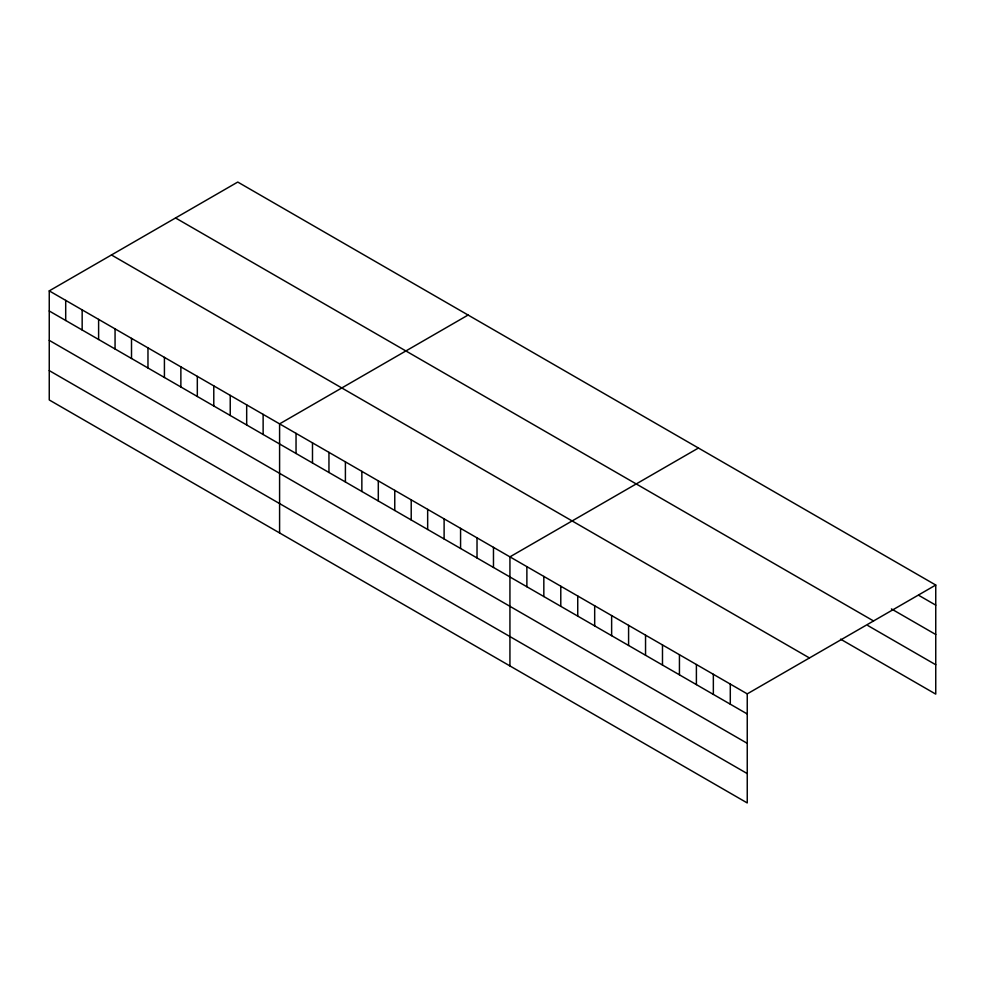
<?xml version="1.0" encoding="UTF-8"?>
<svg xmlns="http://www.w3.org/2000/svg" width="985" height="985" viewBox="0 0 985 985"><rect width="100%" height="100%" fill="white"/><g stroke="black" fill="none" stroke-linecap="round" stroke-linejoin="round"><path stroke-width="1.48" d="M49.25 290.883L747.246 693.871L747.246 802.947L49.25 399.959L49.25 290.883L237.754 182.053L935.75 585.041L935.75 694.117L840.562 639.154M468.097 315.04L279.592 423.87L279.592 532.947M698.427 448.027L509.935 556.857L509.935 665.934M747.246 693.871L935.75 585.041M918.796 595.359L935.75 605.147M891.413 608.915L935.75 634.5M175.552 217.968L873.547 620.956M867.945 625.61L935.75 664.752M111.453 254.967L809.448 657.955M49.25 310.989L747.246 713.977M49.25 340.354L747.246 743.33M49.25 370.594L747.246 773.582M730.291 684.082L730.291 704.189M713.349 674.294L713.349 694.4M696.395 664.518L696.395 684.612M679.441 654.729L679.441 674.836M662.486 644.941L662.486 665.047M645.544 635.153L645.544 655.259M628.59 625.364L628.59 645.471M611.636 615.576L611.636 635.682M594.681 605.787L594.681 625.894M577.739 595.999L577.739 616.105M560.785 586.223L560.785 606.317M543.831 576.434L543.831 596.541M526.876 566.646L526.876 586.752M493.473 547.352L493.473 567.458M477.023 537.859L477.023 557.966M460.574 528.366L460.574 548.46M444.112 518.861L444.112 538.967M427.662 509.368L427.662 529.462M411.213 499.863L411.213 519.969M394.763 490.37L394.763 510.464M378.302 480.865L378.302 500.971M361.852 471.372L361.852 491.466M345.403 461.866L345.403 481.973M328.953 452.374L328.953 472.48M312.491 442.868L312.491 462.975M296.042 433.375L296.042 453.482M263.13 414.377L263.13 434.483M246.681 404.872L246.681 424.978M230.231 395.379L230.231 415.485M213.782 385.874L213.782 405.98M197.32 376.381L197.32 396.487M180.871 366.876L180.871 386.982M164.421 357.383L164.421 377.489M147.972 347.877L147.972 367.984M131.51 338.384L131.51 358.491M115.06 328.879L115.06 348.986M98.611 319.386L98.611 339.493M82.161 309.881L82.161 329.987M65.7 300.388L65.7 320.494"/></g></svg>
